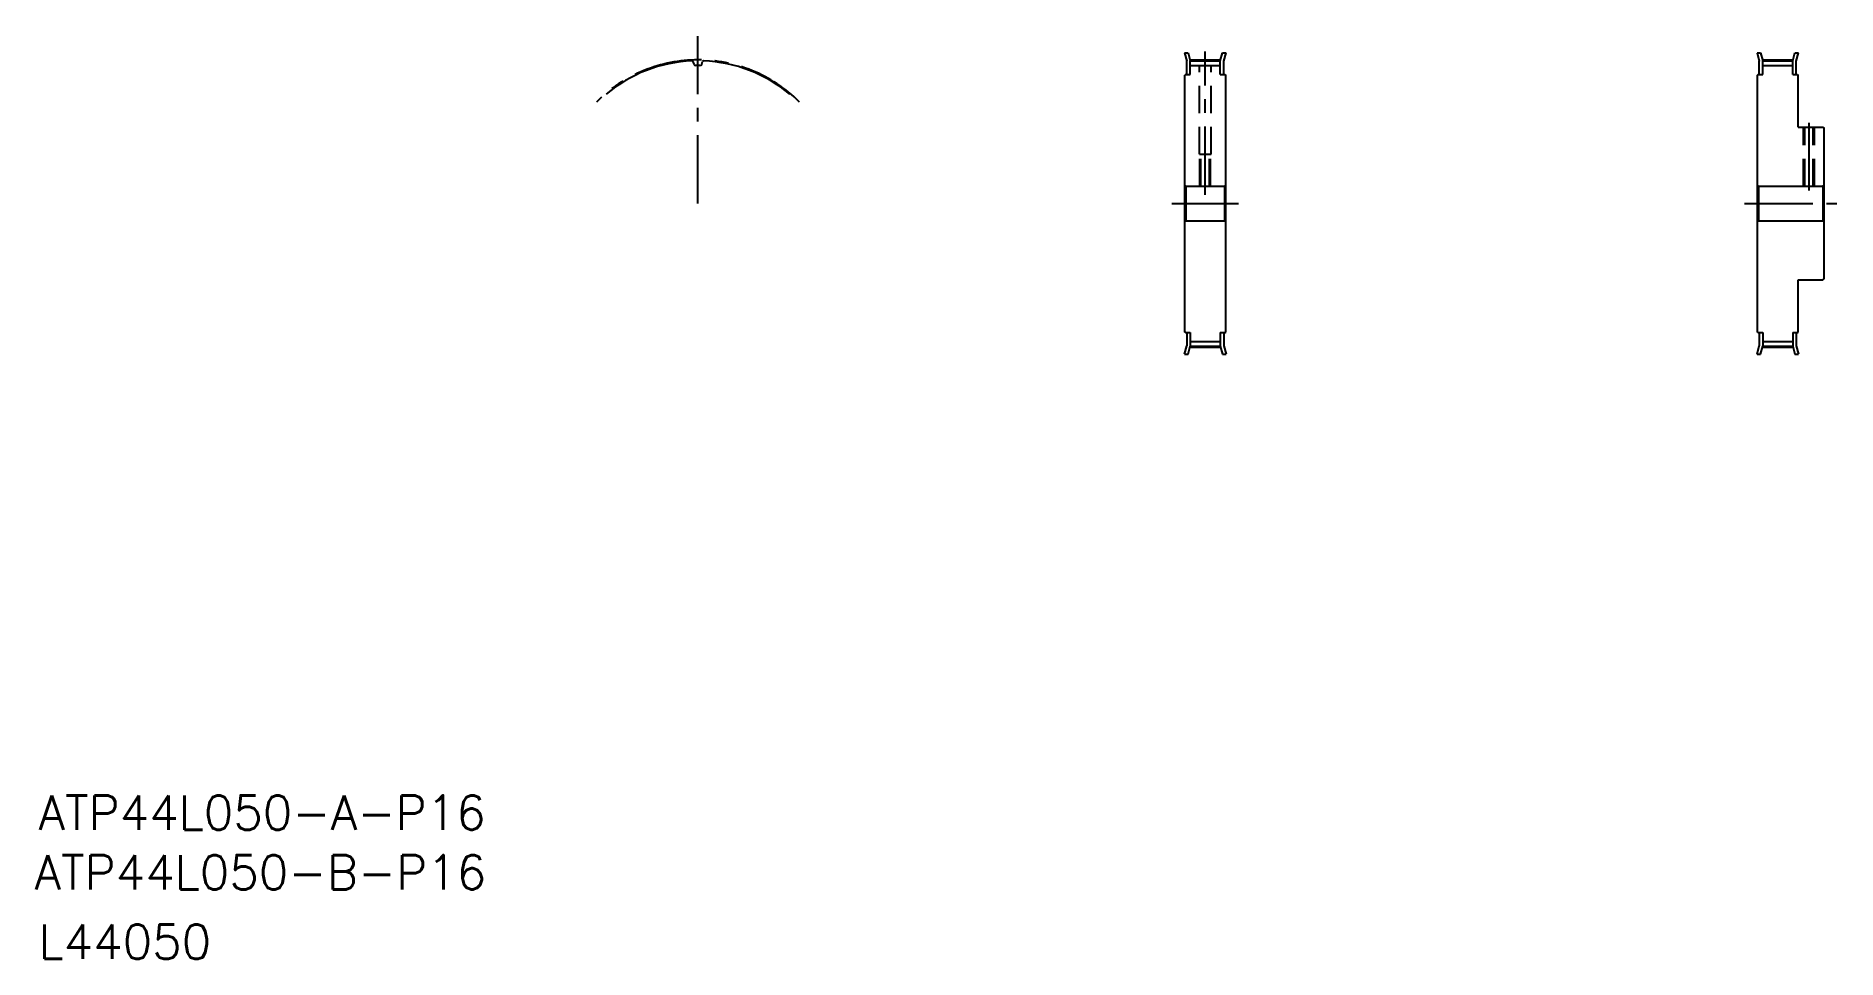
# Model space of a CAD drawing. Extents: x -328 to 509, y -259 to 170.
import ezdxf

# ---------------------------------------------------------------- set-up
doc = ezdxf.new("R2010")
doc.units = 0
doc.linetypes.add('CENTER', pattern=[50.8, 31.75, -6.35, 6.35, -6.35])
doc.linetypes.add('DASHED', pattern=[19.05, 12.7, -6.35])
doc.layers.get('0').update_dxf_attribs({"linetype": 'CONTINUOUS'})
doc.layers.add('CENTER', color=1, linetype='CENTER')
doc.styles.get("Standard").update_dxf_attribs({"font": 'txt', "bigfont": 'BIGFONT'})

msp = doc.modelspace()

# ---------------------------------------------------------------- linework, layer by layer
at = {"color": 7, "linetype": 'CONTINUOUS'}
for p, q in [((205.69, 161.76), (206.73, 157.87)), ((205.69, 161.76), (207.34, 161.76)), ((207.34, 161.76), (208.33, 158.08)), ((222.33, 158.08), (223.31, 161.76)), ((223.31, 161.76), (224.97, 161.76)), ((223.93, 157.87), (224.97, 161.76)), ((471.69, 161.76), (473.34, 161.76)), ((471.69, 161.76), (472.73, 157.87)), ((473.34, 161.76), (474.33, 158.08)), ((488.33, 158.08), (489.31, 161.76)), ((489.31, 161.76), (490.97, 161.76)), ((489.93, 157.87), (490.97, 161.76)), ((-22.13, 156.51), (-22.55, 157.68)), ((-18.61, 156.51), (-18.18, 157.68)), ((206.13, 151.76), (205.83, 151.46)), ((205.83, 32.06), (205.83, 151.46)), ((206.13, 151.76), (208.33, 151.76)), ((206.73, 151.76), (206.73, 157.87)), ((208.33, 151.76), (208.33, 158.08)), ((208.33, 158.08), (222.33, 158.08)), ((208.33, 155.95), (222.33, 155.95)), ((222.33, 151.76), (222.33, 158.08)), ((222.33, 154.92), (222.33, 154.92)), ((222.33, 153.34), (222.33, 153.34)), ((222.33, 151.76), (224.53, 151.76)), ((223.93, 151.76), (223.93, 157.87)), ((224.53, 151.76), (224.83, 151.46)), ((224.83, 32.06), (224.83, 151.46)), ((472.13, 151.76), (471.83, 151.46)), ((471.83, 32.06), (471.83, 151.46)), ((472.13, 151.76), (474.33, 151.76)), ((472.73, 151.76), (472.73, 157.87)), ((474.33, 151.76), (474.33, 158.08)), ((474.33, 158.08), (488.33, 158.08)), ((474.33, 155.95), (488.33, 155.95)), ((488.33, 151.76), (488.33, 158.08)), ((488.33, 151.76), (490.53, 151.76)), ((489.93, 151.76), (489.93, 157.87)), ((490.53, 151.76), (490.83, 151.46)), ((490.83, 127.26), (490.83, 151.46)), ((490.83, 127.26), (502.33, 127.26)), ((502.33, 127.26), (502.83, 126.76)), ((502.83, 56.76), (502.83, 126.76)), ((471.83, 67.06), (471.83, 116.46)), ((205.83, 100.26), (206.33, 99.76)), ((206.33, 99.76), (206.33, 83.76)), ((206.33, 99.76), (224.33, 99.76)), ((224.83, 100.26), (224.33, 99.76)), ((224.33, 99.76), (224.33, 83.76)), ((471.83, 100.26), (472.33, 99.76)), ((472.33, 99.76), (502.33, 99.76)), ((472.33, 99.76), (472.33, 83.76)), ((502.33, 99.76), (502.83, 100.26)), ((502.33, 99.76), (502.33, 83.76)), ((205.83, 83.26), (206.33, 83.76)), ((206.33, 83.76), (224.33, 83.76)), ((224.83, 83.26), (224.33, 83.76)), ((471.83, 83.26), (472.33, 83.76)), ((472.33, 83.76), (502.33, 83.76)), ((502.33, 83.76), (502.83, 83.26)), ((490.83, 56.26), (502.33, 56.26)), ((490.83, 32.06), (490.83, 56.26)), ((502.33, 56.26), (502.83, 56.76)), ((205.69, 21.76), (206.73, 25.65)), ((206.13, 31.76), (205.83, 32.06)), ((206.13, 31.76), (208.33, 31.76)), ((206.73, 31.76), (206.73, 25.65)), ((207.34, 21.76), (208.33, 25.44)), ((208.33, 31.76), (208.33, 25.44)), ((208.33, 27.57), (222.33, 27.57)), ((208.33, 25.44), (222.33, 25.44)), ((222.33, 31.76), (224.53, 31.76)), ((222.33, 31.76), (222.33, 25.44)), ((222.33, 25.44), (223.31, 21.76)), ((223.93, 31.76), (223.93, 25.65)), ((223.93, 25.65), (224.97, 21.76)), ((224.53, 31.76), (224.83, 32.06)), ((471.69, 21.76), (472.73, 25.65)), ((472.13, 31.76), (471.83, 32.06)), ((472.13, 31.76), (474.33, 31.76)), ((472.73, 31.76), (472.73, 25.65)), ((473.34, 21.76), (474.33, 25.44)), ((474.33, 31.76), (474.33, 25.44)), ((474.33, 27.57), (488.33, 27.57)), ((474.33, 25.44), (488.33, 25.44)), ((488.33, 31.76), (488.33, 25.44)), ((488.33, 31.76), (490.53, 31.76)), ((488.33, 25.44), (489.31, 21.76)), ((489.93, 31.76), (489.93, 25.65)), ((489.93, 25.65), (490.97, 21.76)), ((490.53, 31.76), (490.83, 32.06)), ((205.69, 21.76), (207.34, 21.76)), ((223.31, 21.76), (224.97, 21.76)), ((471.69, 21.76), (473.34, 21.76)), ((489.31, 21.76), (490.97, 21.76))]:
    msp.add_line(p, q, dxfattribs=at)
at = {"color": 3, "linetype": 'DASHED'}
for p, q in [((212.58, 114.76), (212.58, 155.95)), ((218.08, 114.76), (218.08, 155.95)), ((493.33, 99.76), (493.33, 127.26)), ((493.83, 99.76), (493.83, 127.26)), ((497.83, 99.76), (497.83, 127.26)), ((498.33, 99.76), (498.33, 127.26)), ((212.58, 114.76), (218.08, 114.76)), ((212.83, 99.76), (212.83, 114.76)), ((213.33, 99.76), (213.33, 114.76)), ((217.33, 99.76), (217.33, 114.76)), ((217.83, 99.76), (217.83, 114.76))]:
    msp.add_line(p, q, dxfattribs=at)
at = {"color": 7, "linetype": 'CONTINUOUS'}
for centre, radius, start, end in [((-20.37, 91.76), 66.32, 92.33747, 130), ((-23.05, 157.5), 0.53, 20, 92.33747), ((-21.32, 156.8), 0.86, 200, 270.83863), ((-20.37, 91.76), 64.19, 89.16137, 90.83863), ((-19.42, 156.8), 0.86, 269.16137, 340), ((-17.68, 157.5), 0.53, 87.66253, 160), ((-20.37, 91.76), 66.32, 50, 87.66253)]:
    msp.add_arc(centre, radius, start, end, dxfattribs=at)
at = {"layer": 'CENTER', "color": 1, "linetype": 'CENTER'}
for p, q in [((-20.37, 91.76), (-20.37, 169.58)), ((215.33, 95.76), (215.33, 162.46)), ((208.23, 158.46), (222.43, 158.46)), ((474.23, 158.46), (488.43, 158.46)), ((495.83, 97.76), (495.83, 129.26)), ((199.83, 91.76), (230.83, 91.76)), ((465.83, 91.76), (508.83, 91.76)), ((208.23, 25.06), (222.43, 25.06)), ((474.23, 25.06), (488.43, 25.06))]:
    msp.add_line(p, q, dxfattribs=at)
msp.add_arc((-20.37, 91.76), 66.7, 45, 135, dxfattribs=at)

# ---------------------------------------------------------------- texts
at = {"color": 7, "linetype": 'CONTINUOUS'}
for s, p in [('ATP44L050-A-P16', (-326.73, -199.25)), ('ATP44L050-B-P16', (-328.58, -227.01)), ('L44050', (-326.73, -259.25))]:
    msp.add_text(s, height=16, dxfattribs=at).set_placement(p)

doc.saveas('drawing.dxf')
